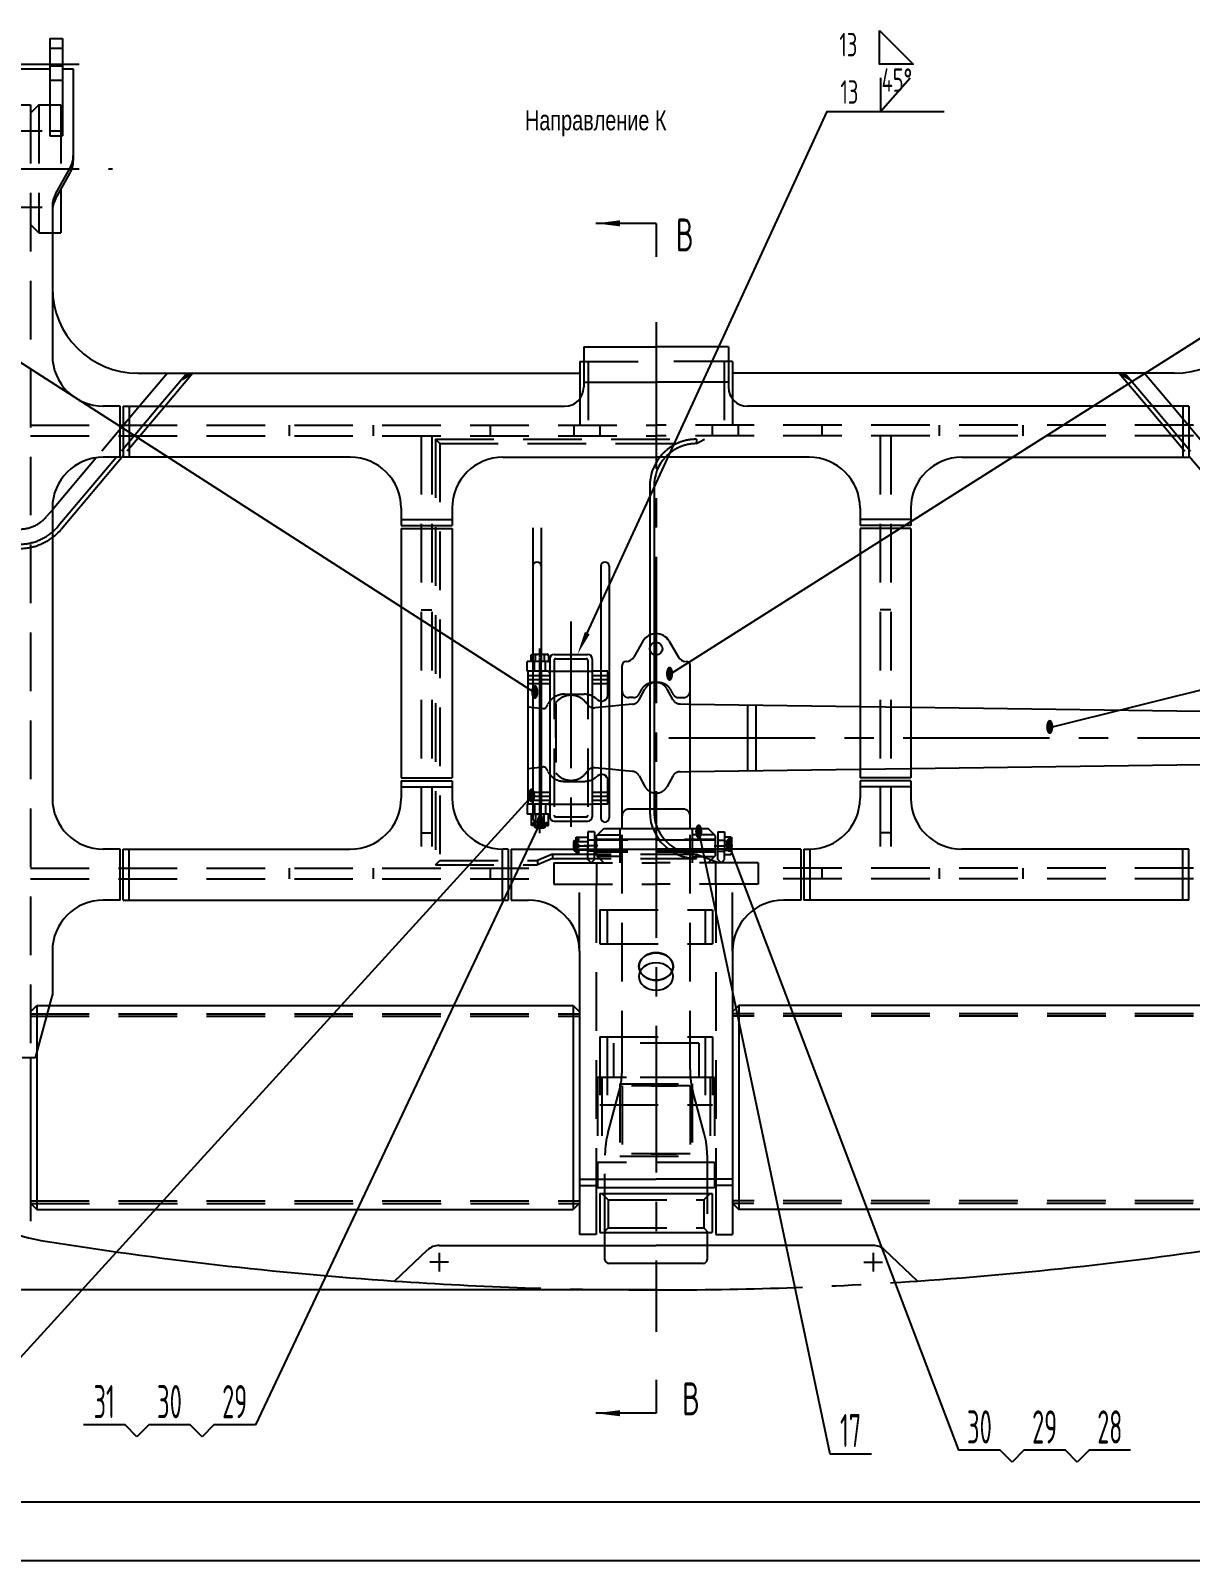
# Model space of a CAD drawing. Header units: millimetres. Extents: x 0 to 14700, y 0 to 10395.
# Drawn here: x 2616 to 6079, y 0 to 4566 of the extents above; entities that cross this region are included whole.
import ezdxf
from ezdxf.enums import TextEntityAlignment as Align

# ---------------------------------------------------------------- set-up
doc = ezdxf.new("R2010")
doc.units = ezdxf.units.MM
doc.header["$LTSCALE"] = 350
for name, pattern in [('F', [0.75, 0.5, -0.25]), ('G', [2, 1.25, -0.25, 0.25, -0.25]), ('K', [2.5, 1.25, -0.25, 0.25, -0.25, 0.25, -0.25])]:
    doc.linetypes.add(name, pattern=pattern)
for name, color, linetype in [('01', 7, 'Continuous'), ('02', 1, 'Continuous'), ('04', 2, 'F'), ('05', 4, 'G'), ('07', 6, 'K'), ('08', 1, 'Continuous'), ('11', 3, 'Continuous'), ('13', 3, 'Continuous')]:
    doc.layers.add(name, color=color, linetype=linetype)
doc.styles.get("Standard").update_dxf_attribs({"font": 'isocp', "width": 0.707, "bigfont": 'intecad.shx'})
doc.dimstyles.new('INTE', dxfattribs={"dimscale": 35, "dimtxt": 3.5, "dimasz": 3, "dimexe": 3, "dimexo": 0, "dimgap": 1, "dimtad": 1, "dimdec": 3, "dimdsep": 46, "dimtxsty": 'Standard', "dimcen": 0, "dimclrd": 1, "dimclre": 1, "dimclrt": 3, "dimadec": 4, "dimazin": 0, "dimtfac": 1, "dimtdec": 3, "dimtmove": 0, "dimatfit": 0, "dimfxl": 1, "dimarcsym": 0})

# ---------------------------------------------------------------- blocks, each defined once
blk = doc.blocks.new('*U110', base_point=(2945.8, 4835.8))
at = {"layer": '01'}
blk.add_lwpolyline([(3851, 6556.2), (3851, 6456.2), (3939, 6556.2)], dxfattribs=at)
at = {"layer": '02'}
blk.add_lwpolyline([(2975, 4899.4), (3691, 6456.2), (4041, 6456.2)], dxfattribs=at)
blk.add_lwpolyline([(2945.8, 4835.8, 0, 16, 0), (2975, 4899.4, 16, 16, 0)], format="xyseb", dxfattribs=at)
at = {"layer": '13', "width": 0.707}
blk.add_text('13', height=70, dxfattribs=at).set_placement((3731, 6479.2))
blk = doc.blocks.new('*D113')
at = {"layer": '08', "color": 1, "lineweight": -2}
for p, q in [((2323.8, 4153.1), (1539.5, 4153.1)), ((1644.5, 912.1), (1644.5, 4048.1)), ((4483.6, 807.1), (1539.5, 807.1))]:
    blk.add_line(p, q, dxfattribs=at)
at = {"layer": '08', "color": 1}
for points in [[(1627, 4048.1), (1662, 4048.1), (1644.5, 4153.1)], [(1627, 912.1), (1662, 912.1), (1644.5, 807.1)]]:
    blk.add_solid(points, dxfattribs=at)
at = {"layer": 'Defpoints', "color": 0}
for p in [(1644.5, 4153.1), (2323.8, 4153.1), (4483.6, 807.1)]:
    blk.add_point(p, dxfattribs=at)
at = {"layer": '08', "color": 3, "insert": (1548.2, 2480.1), "char_height": 122.5, "attachment_point": 5, "rotation": 90}
blk.add_mtext('3346', dxfattribs=at)
blk = doc.blocks.new('*U127')
at = {"layer": '01'}
blk.add_lwpolyline([(25, 5), (415, 5)], dxfattribs=at)
at = {"layer": '02'}
blk.add_lwpolyline([(0, 0), (420, 0)], dxfattribs=at)

msp = doc.modelspace()

# ---------------------------------------------------------------- hatches: boundary and pattern name
at = {"layer": '02'}
for points in [[(3100.6303, 3543.0924), (3083.6213, 3543.0924), (3067.4661, 3523.9451)], [(5883.6213, 3543.0924), (5866.6122, 3543.0924), (5899.7764, 3523.9451)]]:
    msp.add_hatch(color=256, dxfattribs=at).paths.add_polyline_path(points)

# ---------------------------------------------------------------- linework, layer by layer
for p, q in [((4102.1213, 2256.5924), (4102.1213, 2653.5924)), ((4340.1213, 2583.518), (4340.1213, 2653.5924)), ((4102.6213, 2641.0924), (4166.1213, 2641.0924)), ((4102.6213, 2629.0924), (4166.1213, 2629.0924)), ((4102.6213, 2617.0924), (4166.1213, 2617.0924)), ((4293.1213, 2641.0924), (4340.1213, 2641.0924)), ((4293.1213, 2629.0924), (4340.1213, 2629.0924)), ((4293.1213, 2617.0924), (4340.1213, 2617.0924)), ((4293.1213, 2617.0924), (4340.1213, 2617.0924)), ((4102.6213, 2293.0924), (4166.1213, 2293.0924)), ((4293.1213, 2293.0924), (4340.1213, 2293.0924)), ((4340.1213, 2256.5924), (4340.1213, 2326.6668)), ((4102.6213, 2281.0924), (4166.1213, 2281.0924)), ((4102.6213, 2269.0924), (4166.1213, 2269.0924)), ((4293.1213, 2281.0924), (4340.1213, 2281.0924)), ((4293.1213, 2269.0924), (4340.1213, 2269.0924)), ((3835.6213, 940.0924), (4483.6213, 940.0924)), ((5131.6213, 940.0924), (4483.6213, 940.0924))]:
    msp.add_line(p, q)
for centre in [(4137.1213, 2195.5924), (4247.6213, 2133.0924)]:
    msp.add_circle(centre, 3.5)
at = {"layer": '01', "color": 7, "linetype": 'Continuous'}
for p, q in [((2673.6213, 4541.7924), (2673.6213, 4251.6147)), ((2711.6213, 4541.7924), (2711.6213, 4251.6147)), ((2508.6213, 4451.4147), (2673.6213, 4451.4147)), ((2711.6213, 4451.4147), (2743.6213, 4451.4147)), ((2743.6213, 4451.4147), (2743.6213, 4177.9801)), ((2690.6627, 4077.8483), (2734.0798, 4156.1119)), ((2690.6627, 4062.8483), (2734.0798, 4141.1119)), ((2706.1213, 4090.7138), (2706.1213, 3962.0924)), ((2681.1213, 4040.9801), (2681.1213, 3596.5924)), ((2681.1213, 3962.0924), (2706.1213, 3962.0924)), ((4267.5592, 3622.2482), (4267.5592, 3501.5924)), ((4267.5592, 3622.2482), (4483.6213, 3622.2482)), ((4699.6834, 3622.2482), (4483.6213, 3622.2482)), ((4699.6834, 3622.2482), (4699.6834, 3501.5924)), ((4255.6213, 3578.0924), (4267.6213, 3578.0924)), ((4255.6213, 3578.0924), (4255.6213, 3466.6867)), ((4711.6213, 3578.0924), (4699.6213, 3578.0924)), ((4711.6213, 3578.0924), (4711.6213, 3466.6867)), ((2936.1213, 3543.0924), (4255.6213, 3543.0924)), ((3100.6303, 3543.0924), (3067.4661, 3523.9451)), ((4267.5592, 3516.5924), (4483.6213, 3516.5924)), ((4699.6834, 3516.5924), (4483.6213, 3516.5924)), ((6031.1213, 3543.0924), (4711.6213, 3543.0924)), ((5866.6122, 3543.0924), (5899.7764, 3523.9451)), ((2883.6213, 3444.5924), (2833.1213, 3444.5924)), ((2883.6213, 3292.5924), (2883.6213, 3444.5924)), ((2892.6213, 3444.5924), (2892.6213, 3292.5924)), ((2892.6213, 3444.5924), (4210.5592, 3444.5924)), ((2910.6213, 3444.5924), (2910.6213, 3292.5924)), ((6074.6213, 3444.5924), (4756.6834, 3444.5924)), ((6056.6213, 3444.5924), (6056.6213, 3292.5924)), ((6074.6213, 3444.5924), (6074.6213, 3292.5924)), ((2883.6213, 3292.5924), (2833.1213, 3292.5924)), ((4026.6213, 3292.5924), (4483.6213, 3292.5924)), ((4940.6213, 3292.5924), (4483.6213, 3292.5924)), ((4464.6213, 3206.0924), (4464.6213, 2235.0924)), ((4477.6213, 3206.0924), (4477.6213, 2235.0924)), ((3722.6213, 3140.5924), (3722.6213, 3088.5924)), ((3722.6213, 3106.5924), (3874.6213, 3106.5924)), ((3874.6213, 3140.5924), (3874.6213, 3088.5924)), ((5092.6213, 3140.5924), (5092.6213, 3088.5924)), ((5244.6213, 3106.5924), (5092.6213, 3106.5924)), ((5244.6213, 3140.5924), (5244.6213, 3088.5924)), ((3722.6213, 3088.5924), (3874.6213, 3088.5924)), ((3722.6213, 3079.5924), (3874.6213, 3079.5924)), ((3722.6213, 3079.5924), (3722.6213, 2335.5924)), ((3874.6213, 3079.5924), (3874.6213, 2335.5924)), ((4115.6213, 3082.0924), (4115.6213, 2704.3037)), ((4140.6213, 3082.0924), (4140.6213, 2704.5924)), ((5244.6213, 3088.5924), (5092.6213, 3088.5924)), ((5244.6213, 3079.5924), (5092.6213, 3079.5924)), ((5092.6213, 3079.5924), (5092.6213, 2335.5924)), ((5244.6213, 3079.5924), (5244.6213, 2335.5924)), ((4115.6213, 2967.0924), (4115.6213, 2682.5924)), ((4140.6213, 2967.0924), (4140.6213, 2682.5924)), ((4318.6213, 2967.0924), (4318.6213, 2216.0924)), ((4343.6213, 2967.0924), (4343.6213, 2216.0924)), ((4110.5632, 2701.3834), (4116.1213, 2704.5924)), ((4110.5632, 2682.5924), (4110.5632, 2701.3834)), ((4116.1213, 2704.5924), (4130.1213, 2704.5924)), ((4123.8422, 2682.5924), (4123.8422, 2701.3834)), ((4126.6213, 2704.5924), (4158.1213, 2704.5924)), ((4150.4003, 2682.5924), (4150.4003, 2701.3834)), ((4163.6794, 2701.3834), (4158.1213, 2704.5924)), ((4163.6794, 2683.7613), (4163.6794, 2701.3834)), ((4115.6213, 2653.5924), (4115.6213, 2256.5924)), ((4140.6213, 2653.5924), (4140.6213, 2256.5924)), ((4382.1213, 2184.0924), (4382.1213, 2671.0924)), ((4585.1213, 2184.0924), (4585.1213, 2671.0924)), ((4343.6213, 2548.7326), (4300.866, 2544.6838)), ((4382.1213, 2552.3784), (4343.6213, 2548.7326)), ((3722.6213, 2335.5924), (3874.6213, 2335.5924)), ((4343.6213, 2361.4523), (4300.866, 2365.5011)), ((4382.1213, 2357.8064), (4343.6213, 2361.4523)), ((5244.6213, 2335.5924), (5092.6213, 2335.5924)), ((3722.6213, 2326.5924), (3722.6213, 2274.5924)), ((3722.6213, 2326.5924), (3874.6213, 2326.5924)), ((3722.6213, 2308.5924), (3874.6213, 2308.5924)), ((3874.6213, 2326.5924), (3874.6213, 2274.5924)), ((5092.6213, 2326.5924), (5092.6213, 2274.5924)), ((5244.6213, 2326.5924), (5092.6213, 2326.5924)), ((5244.6213, 2308.5924), (5092.6213, 2308.5924)), ((5244.6213, 2326.5924), (5244.6213, 2274.5924)), ((4111.6963, 2192.9924), (4111.6963, 2227.5924)), ((4130.1213, 2192.9924), (4111.6963, 2192.9924)), ((4115.6213, 2227.5924), (4115.6213, 2216.0924)), ((4116.3025, 2192.9924), (4116.3025, 2200.2425)), ((4118.0525, 2201.9925), (4118.0525, 2201.9925)), ((4119.8025, 2200.2425), (4119.8025, 2192.9924)), ((4122.1213, 2188.5924), (4122.1213, 2192.9924)), ((4124.4088, 2192.9924), (4124.4088, 2227.5924)), ((4140.6213, 2227.5924), (4140.6213, 2216.0924)), ((4152.1213, 2188.5924), (4152.1213, 2192.9924)), ((4318.6213, 2227.5924), (4318.6213, 2216.0924)), ((4343.6213, 2227.5924), (4343.6213, 2216.0924)), ((4130.1213, 2188.5924), (4122.1213, 2188.5924)), ((4125.1213, 2185.5924), (4122.1213, 2188.5924)), ((4130.1213, 2185.5924), (4125.1213, 2185.5924)), ((4152.1213, 2188.5924), (4126.6213, 2188.5924)), ((4149.1213, 2185.5924), (4126.6213, 2185.5924)), ((4240.6213, 2148.0924), (4245.0213, 2148.0924)), ((4240.6213, 2148.0924), (4240.6213, 2122.5924)), ((4375.6213, 2184.0924), (4375.6213, 2126.0924)), ((4591.6213, 2184.0924), (4591.6213, 2126.0924)), ((4687.6213, 2159.6505), (4706.4123, 2159.6505)), ((4687.6213, 2146.3715), (4706.4123, 2146.3715)), ((4706.4123, 2159.6505), (4709.6213, 2154.0924)), ((4709.6213, 2122.5924), (4709.6213, 2154.0924)), ((2883.6213, 2122.5924), (2833.1213, 2122.5924)), ((2883.6213, 1970.5924), (2883.6213, 2122.5924)), ((2892.6213, 1970.5924), (2892.6213, 2122.5924)), ((2892.6213, 2122.5924), (3570.6213, 2122.5924)), ((2910.6213, 1970.5924), (2910.6213, 2122.5924)), ((4024.1213, 2122.5924), (4024.1213, 1970.5924)), ((4042.1213, 2122.5924), (4026.6213, 2122.5924)), ((4042.1213, 2122.5924), (4042.1213, 1970.5924)), ((4051.1213, 2122.5924), (4051.1213, 1970.5924)), ((4051.1213, 2122.5924), (4483.6213, 2122.5924)), ((4237.6213, 2145.0924), (4237.6213, 2122.5924)), ((4916.1213, 2122.5924), (4483.6213, 2122.5924)), ((4916.1213, 2122.5924), (4916.1213, 1970.5924)), ((4925.1213, 2122.5924), (4940.6213, 2122.5924)), ((4925.1213, 2122.5924), (4925.1213, 1970.5924)), ((4943.1213, 2122.5924), (4943.1213, 1970.5924)), ((6074.6213, 2122.5924), (5396.6213, 2122.5924)), ((6056.6213, 1970.5924), (6056.6213, 2122.5924)), ((6074.6213, 1970.5924), (6074.6213, 2122.5924)), ((2883.6213, 1970.5924), (2833.1213, 1970.5924)), ((2892.6213, 1970.5924), (4042.1213, 1970.5924)), ((4051.1213, 1970.5924), (4103.1213, 1970.5924)), ((4916.1213, 1970.5924), (4864.1213, 1970.5924)), ((6074.6213, 1970.5924), (4925.1213, 1970.5924)), ((4255.1213, 1818.5924), (4255.1213, 973.0924)), ((4712.1213, 1818.5924), (4712.1213, 1137.5924)), ((4712.1213, 1818.5924), (4712.1213, 973.0924)), ((2616.1213, 1500.0924), (2616.1213, 1012.0924)), ((4255.1213, 1137.5924), (4483.6213, 1137.5924)), ((4255.1213, 1118.7924), (4305.1213, 1118.7924)), ((4305.1213, 1137.5924), (4305.1213, 973.0924)), ((4309.1213, 1137.5924), (4309.1213, 1111.6556)), ((4658.1213, 1111.6556), (4309.1213, 1111.6556)), ((4712.1213, 1137.5924), (4483.6213, 1137.5924)), ((4658.1213, 1137.5924), (4658.1213, 1111.6556)), ((4662.1213, 1137.5924), (4662.1213, 973.0924)), ((4712.1213, 1118.7924), (4662.1213, 1118.7924)), ((4331.1213, 898.0924), (4331.1213, 979.0924)), ((4636.1213, 979.0924), (4636.1213, 898.0924)), ((4624.1213, 886.0924), (4343.1213, 886.0924))]:
    msp.add_line(p, q, dxfattribs=at)
at = {"layer": '01'}
for p, q in [((2673.6213, 4541.7924), (2711.6213, 4541.7924)), ((2673.6213, 4266.365), (2711.6213, 4266.365)), ((2673.6213, 4251.6147), (2711.6213, 4251.6147)), ((4483.6213, 3990.4574), (4483.6213, 3890.4574)), ((3024.7439, 3543.0924), (2941.6367, 3444.5924)), ((3083.6213, 3543.0924), (3000.5141, 3444.5924)), ((3100.6303, 3543.0924), (3017.5231, 3444.5924)), ((5866.6122, 3543.0924), (5949.7194, 3444.5924)), ((5883.6213, 3543.0924), (5966.7284, 3444.5924)), ((5942.4987, 3543.0924), (6025.6059, 3444.5924)), ((2812.1654, 3291.1409), (2681.1213, 3135.8252)), ((2872.2675, 3292.5924), (2698.2663, 3086.3633)), ((2892.6213, 3296.5567), (2708.2022, 3077.9801)), ((3570.6213, 3292.5924), (2892.6213, 3292.5924)), ((5396.6213, 3292.5924), (6074.6213, 3292.5924)), ((6074.6213, 3296.5567), (6256.7886, 3080.649)), ((2681.1213, 3140.5924), (2681.1213, 2274.5924)), ((4444.6501, 2743.5924), (4416.9373, 2695.5924)), ((4522.5924, 2743.5924), (4550.3052, 2695.5924)), ((4179.1213, 2704.0924), (4280.1213, 2704.0924)), ((4179.1213, 2704.0924), (4280.1213, 2704.0924)), ((4160.1213, 2682.5924), (4099.1213, 2682.5924)), ((4099.1213, 2653.5924), (4099.1213, 2682.5924)), ((4160.1213, 2682.5924), (4099.1213, 2682.5924)), ((4099.1213, 2653.5924), (4099.1213, 2682.5924)), ((4160.1213, 2653.5924), (4099.1213, 2653.5924)), ((4160.1213, 2653.5924), (4099.1213, 2653.5924)), ((4166.1213, 2691.0924), (4166.1213, 2219.0924)), ((4166.1213, 2691.0924), (4166.1213, 2219.0924)), ((4293.1213, 2691.0924), (4293.1213, 2219.0924)), ((4293.1213, 2691.0924), (4293.1213, 2219.0924)), ((4340.1213, 2653.5924), (4293.1213, 2653.5924)), ((4585.1213, 2555.9538), (5092.6213, 2548.7748)), ((4756.6213, 2553.4031), (4756.6213, 2356.7818)), ((4781.6213, 2553.0339), (4781.6213, 2357.1509)), ((5244.6213, 2546.6246), (6286.1213, 2531.8917)), ((5244.6213, 2363.5602), (6286.1213, 2378.2932)), ((4585.1213, 2354.231), (5092.6213, 2361.41)), ((4160.1213, 2256.5924), (4099.1213, 2256.5924)), ((4099.1213, 2256.5924), (4099.1213, 2227.5924)), ((4160.1213, 2256.5924), (4099.1213, 2256.5924)), ((4099.1213, 2256.5924), (4099.1213, 2227.5924)), ((4340.1213, 2256.5924), (4293.1213, 2256.5924)), ((4160.1213, 2227.5924), (4099.1213, 2227.5924)), ((4160.1213, 2227.5924), (4099.1213, 2227.5924)), ((4111.6963, 2227.5924), (4137.1213, 2227.5924)), ((4133.6213, 2192.9924), (4126.6213, 2192.9924)), ((4133.6213, 2192.9924), (4133.6213, 2200.2424)), ((4135.3684, 2201.9924), (4137.1213, 2201.9925)), ((4162.5463, 2227.5924), (4137.1213, 2227.5924)), ((4138.8741, 2201.9924), (4137.1213, 2201.9925)), ((4140.6213, 2192.9924), (4140.6213, 2200.2424)), ((4140.6213, 2192.9924), (4162.5463, 2192.9924)), ((4149.8338, 2192.9924), (4149.8338, 2227.5924)), ((4154.44, 2200.2425), (4154.44, 2192.9924)), ((4156.19, 2201.9925), (4156.19, 2201.9925)), ((4157.94, 2192.9924), (4157.94, 2200.2425)), ((4162.5463, 2192.9924), (4162.5463, 2227.5924)), ((4179.1213, 2206.0924), (4280.1213, 2206.0924)), ((4179.1213, 2206.0924), (4280.1213, 2206.0924)), ((4152.1213, 2188.5924), (4149.1213, 2185.5924)), ((4240.6213, 2148.0924), (4237.6213, 2145.0924)), ((4245.0213, 2158.5174), (4279.6213, 2158.5174)), ((4245.0213, 2136.5924), (4245.0213, 2158.5174)), ((4245.0213, 2153.9112), (4252.2713, 2153.9112)), ((4252.2713, 2150.4112), (4245.0213, 2150.4112)), ((4254.0213, 2152.1612), (4254.0213, 2152.1612)), ((4279.6213, 2174.0924), (4279.6213, 2126.0924)), ((4279.6213, 2174.0924), (4279.6213, 2126.0924)), ((4279.6213, 2174.0924), (4279.6213, 2122.5924)), ((4299.6213, 2174.0924), (4279.6213, 2174.0924)), ((4299.6213, 2174.0924), (4279.6213, 2174.0924)), ((4299.6213, 2174.0924), (4279.6213, 2174.0924)), ((4279.6213, 2174.0924), (4279.6213, 2122.5924)), ((4299.6213, 2174.0924), (4279.6213, 2174.0924)), ((4279.6213, 2158.5174), (4279.6213, 2133.0924)), ((4299.6213, 2174.0924), (4299.6213, 2126.0924)), ((4299.6213, 2174.0924), (4299.6213, 2126.0924)), ((4299.6213, 2174.0924), (4299.6213, 2122.5924)), ((4299.6213, 2174.0924), (4299.6213, 2122.5924)), ((4305.6213, 2162.0924), (4327.6213, 2184.0924)), ((4305.6213, 2122.5924), (4305.6213, 2162.0924)), ((4308.6213, 2165.0924), (4375.6213, 2165.0924)), ((4327.6213, 2184.0924), (4639.6213, 2184.0924)), ((4658.6213, 2165.0924), (4591.6213, 2165.0924)), ((4661.6213, 2162.0924), (4639.6213, 2184.0924)), ((4661.6213, 2122.5924), (4661.6213, 2162.0924)), ((4667.6213, 2174.0924), (4687.6213, 2174.0924)), ((4667.6213, 2174.0924), (4667.6213, 2122.5924)), ((4667.6213, 2174.0924), (4667.6213, 2126.0924)), ((4667.6213, 2174.0924), (4687.6213, 2174.0924)), ((4667.6213, 2174.0924), (4667.6213, 2122.5924)), ((4667.6213, 2174.0924), (4687.6213, 2174.0924)), ((4667.6213, 2174.0924), (4667.6213, 2122.5924)), ((4667.6213, 2174.0924), (4687.6213, 2174.0924)), ((4687.6213, 2174.0924), (4687.6213, 2122.5924)), ((4687.6213, 2174.0924), (4687.6213, 2126.0924)), ((4687.6213, 2174.0924), (4687.6213, 2122.5924)), ((4687.6213, 2174.0924), (4687.6213, 2122.5924)), ((4245.0213, 2145.8049), (4279.6213, 2145.8049)), ((4245.0213, 2136.5924), (4252.2713, 2136.5924)), ((4245.0213, 2129.5924), (4245.0213, 2122.5924)), ((4245.0213, 2129.5924), (4252.2713, 2129.5924)), ((4254.0213, 2134.8453), (4254.0213, 2133.0924)), ((4254.0213, 2131.3395), (4254.0213, 2133.0924)), ((4279.6213, 2126.0924), (4279.6213, 2133.0924)), ((2681.1213, 1818.5924), (2681.1213, 1686.6949)), ((2631.1213, 1500.0924), (2681.1213, 1686.6949)), ((2664.8829, 1656.0924), (4236.1213, 1656.0924)), ((4236.1213, 1656.0924), (4255.1213, 1637.0924)), ((4236.1213, 1656.0924), (4236.1213, 1046.847)), ((4731.1213, 1656.0924), (4712.1213, 1637.0924)), ((6302.3597, 1656.0924), (4731.1213, 1656.0924)), ((4731.1213, 1656.0924), (4731.1213, 1046.847)), ((4255.1213, 1607.0924), (4255.1213, 1035.847)), ((2635.1213, 1545.0206), (2635.1213, 1046.847)), ((2631.1213, 1500.0924), (2591.1213, 1500.0924)), ((2616.1213, 1065.847), (2635.1213, 1046.847)), ((4255.1213, 1065.847), (4236.1213, 1046.847)), ((4315.6213, 1094.6924), (4315.6213, 979.0924)), ((4315.6213, 1094.6924), (4651.6213, 1094.6924)), ((4651.6213, 1094.6924), (4651.6213, 979.0924)), ((4712.1213, 1065.847), (4731.1213, 1046.847)), ((2635.1213, 1046.847), (4236.1213, 1046.847)), ((6332.1213, 1046.847), (4731.1213, 1046.847)), ((4305.1213, 973.0924), (4255.1213, 973.0924)), ((4315.6213, 979.0924), (4651.6213, 979.0924)), ((4662.1213, 973.0924), (4712.1213, 973.0924)), ((3702.6213, 833.7243), (3801.3816, 926.5293)), ((5264.6213, 833.7243), (5165.8609, 926.5293)), ((4483.6213, 539.2469), (4483.6213, 439.2469))]:
    msp.add_line(p, q, dxfattribs=at)
msp.add_lwpolyline([(5151.0079, 4565.7852), (5251.0079, 4465.7852), (5151.0079, 4465.7852)], close=True, dxfattribs=at)
msp.add_circle((4483.6213, 2721.0924), 19, dxfattribs=at)
at = {"layer": '01', "color": 7, "linetype": 'Continuous'}
for centre, radius, start, end in [((2667.6213, 4192.9801), 76, 330.9804969, 0), ((2667.6213, 4177.9801), 76, 330.9804969, 0), ((2757.1213, 4040.9801), 76, 150.9804969, 180), ((2757.1213, 4025.9801), 76, 150.9804969, 180), ((2936.1213, 3798.0924), 255, 180, 270), ((6031.1213, 3798.0924), 255, 270, 0), ((2833.1213, 3596.5924), 152, 180, 270), ((4210.5592, 3501.5924), 57, 270, 0), ((4756.6834, 3501.5924), 57, 180, 270), ((4026.6213, 3140.5924), 152, 90, 180), ((4940.6213, 3140.5924), 152, 0, 90), ((4269.1213, 2528.0924), 57, 46.8264489, 65.0989376), ((4321.1213, 2583.518), 19, 226.8264489, 0), ((4298.5091, 2569.5724), 25, 257.5544327, 275.4096049), ((4298.5091, 2340.6124), 25, 84.5903951, 102.4455673), ((4269.1213, 2382.0924), 57, 294.9010624, 313.1735511), ((4321.1213, 2326.6668), 19, 0, 133.1735511), ((2833.1213, 2274.5924), 152, 180, 270), ((3570.6213, 2274.5924), 152, 270, 0), ((4026.6213, 2274.5924), 152, 180, 270), ((4940.6213, 2274.5924), 152, 270, 0), ((5396.6213, 2274.5924), 152, 180, 270), ((4118.0525, 2200.2425), 1.75, 90, 180), ((4118.0525, 2200.2425), 1.75, 0, 90), ((4103.1213, 1818.5924), 152, 0, 90), ((4864.1213, 1818.5924), 152, 90, 180), ((2713.6213, 1364.7738), 415, 180, 260.782598), ((4483.6213, 12272.0924), 11465, 260.782598, 266.09396561), ((4483.6213, 12272.0924), 11465, 273.90603439, 279.217402), ((4343.1213, 898.0924), 12, 180, 270), ((4624.1213, 898.0924), 12, 270, 0)]:
    msp.add_arc(centre, radius, start, end, dxfattribs=at)
at = {"layer": '01'}
for centre, radius, start, end in [((2833.1213, 3140.5924), 152, 90, 180), ((3570.6213, 3140.5924), 152, 0, 90), ((4604.6213, 3206.0924), 140, 141.84018, 180), ((4604.6213, 3206.0924), 127, 137.0701543, 180), ((5396.6213, 3140.5924), 152, 90, 180), ((2583.6213, 3183.0924), 150, 310.5416019, 319.8447479), ((2583.6213, 3183.0924), 150, 310.5416019, 319.8447479), ((2583.6213, 3183.0924), 163, 306.7381956, 319.8447479), ((4128.1213, 2967.0924), 12.5, 0, 180), ((4331.1213, 2967.0924), 12.5, 0, 180), ((4483.6213, 2721.0924), 45, 30, 150), ((4179.1213, 2691.0924), 13, 90, 180), ((4179.1213, 2691.0924), 13, 90, 180), ((4280.1213, 2691.0924), 13, 0, 90), ((4280.1213, 2691.0924), 13, 0, 90), ((4395.2867, 2708.0924), 25, 270, 330), ((4571.9559, 2708.0924), 25, 210, 270), ((4160.1213, 2688.5924), 6, 270, 0), ((4160.1213, 2688.5924), 6, 270, 0), ((4160.1213, 2647.5924), 6, 0, 90), ((4160.1213, 2647.5924), 6, 0, 90), ((4394.1213, 2671.0924), 12, 90, 180), ((4573.1213, 2671.0924), 12, 0, 90), ((4160.1213, 2262.5924), 6, 270, 0), ((4160.1213, 2262.5924), 6, 270, 0), ((4128.1213, 2216.0924), 12.5, 180, 0), ((4135.3713, 2200.2424), 1.75, 90.0941098, 179.9998778), ((4138.8713, 2200.2424), 1.75, 0, 89.9058903), ((4156.19, 2200.2425), 1.75, 90, 180), ((4156.19, 2200.2425), 1.75, 0, 90), ((4160.1213, 2221.5924), 6, 0, 90), ((4160.1213, 2221.5924), 6, 0, 90), ((4179.1213, 2219.0924), 13, 180, 270), ((4179.1213, 2219.0924), 13, 180, 270), ((4280.1213, 2219.0924), 13, 270, 0), ((4280.1213, 2219.0924), 13, 270, 0), ((4331.1213, 2216.0924), 12.5, 180, 0), ((4604.6213, 2235.0924), 140, 180, 233.4725149), ((4604.6213, 2235.0924), 127, 180, 242.3534364), ((4252.2713, 2152.1612), 1.75, 0, 90), ((4252.2713, 2152.1612), 1.75, 270, 0), ((4252.2713, 2134.8424), 1.75, 0.0941097, 90), ((4252.2713, 2131.3424), 1.75, 270.0001222, 359.9058902), ((2833.1213, 1818.5924), 152, 90, 180), ((3835.6213, 890.0924), 50, 90, 133.2193561), ((5131.6213, 890.0924), 50, 46.7806439, 90)]:
    msp.add_arc(centre, radius, start, end, dxfattribs=at)
at = {"layer": '01', "extrusion": (0, 0, -1)}
msp.add_ellipse((4483.6213, 1742.5556), major_axis=(-51, 0), ratio=0.800588287, dxfattribs=at)
at = {"layer": '01'}
msp.add_ellipse((4483.6213, 1772.5164), major_axis=(51, 0), ratio=0.800588287, start_param=3.517262926, end_param=5.907515035, dxfattribs=at)
at = {"layer": '01', "extrusion": (0, 0, -1)}
msp.add_ellipse((4483.6213, 1772.5164), major_axis=(-51, 0), ratio=0.800588287, start_param=3.517262926, end_param=5.907515035, dxfattribs=at)
at = {"layer": '01', "color": 7, "linetype": 'Continuous'}
for points in [[(4123.8422, 2701.3834), (4117.2027, 2704.5924), (4113.3422, 2702.9879)], [(4150.4003, 2701.3834), (4157.0399, 2704.5924), (4160.9003, 2702.9879)], [(4706.4123, 2146.3715), (4709.6213, 2153.011), (4708.0168, 2156.8715)]]:
    msp.add_spline(points, degree=3, dxfattribs=at)
for points in [[(4126.6213, 2702.3761), (4125.6949, 2702.055), (4124.7686, 2701.7192), (4123.8422, 2701.3834)], [(4130.1213, 2703.4899), (4128.9546, 2703.1615), (4127.7879, 2702.7805), (4126.6213, 2702.3761)], [(4708.5187, 2126.0924), (4708.1904, 2124.9257), (4707.8093, 2123.7591), (4707.405, 2122.5924)]]:
    msp.add_open_spline(points, degree=3, dxfattribs=at)
for points in [[(4150.4003, 2701.3834), (4145.974, 2702.9879), (4139.2143, 2705.4382), (4132.4546, 2704.1465), (4130.1213, 2703.4899)], [(4706.4123, 2146.3715), (4708.0168, 2141.9451), (4710.4671, 2135.1854), (4709.1754, 2128.4257), (4708.5187, 2126.0924)]]:
    msp.add_open_spline(points, degree=3, knots=[0, 0, 0, 0, 13.661290974, 20.862784472, 20.862784472, 20.862784472, 20.862784472], dxfattribs=at)
at = {"layer": '02'}
for p, q in [((4524.0196, 2644.1298), (6791.2842, 4080.7602)), ((4483.6213, 3990.4574), (4303.6213, 3990.4574)), ((4121.6136, 2589.7517), (2119.8287, 3874.4768)), ((5659.0911, 2485.4151), (7109.8673, 2848.9709)), ((4112.2599, 2281.0924), (2418.9956, 422.9804)), ((4137.9977, 2201.9924), (3287.4909, 404.2992)), ((4611.0651, 2173.4676), (5002.4509, 317.9458)), ((4702.227, 2133.0924), (5387.1641, 328.7678)), ((4483.6213, 439.2469), (4303.6213, 439.2469)), ((2898.0695, 404.2992), (2774.0695, 404.2992)), ((2933.4249, 368.9438), (2898.0695, 404.2992)), ((2968.7802, 404.2992), (2933.4249, 368.9438)), ((3092.7802, 404.2992), (2968.7802, 404.2992)), ((3128.1356, 368.9438), (3092.7802, 404.2992)), ((3163.4909, 404.2992), (3128.1356, 368.9438)), ((3287.4909, 404.2992), (3163.4909, 404.2992)), ((5511.1641, 328.7678), (5387.1641, 328.7678)), ((5546.5194, 293.4125), (5511.1641, 328.7678)), ((5581.8747, 328.7678), (5546.5194, 293.4125)), ((5705.8747, 328.7678), (5581.8747, 328.7678)), ((5741.2301, 293.4125), (5705.8747, 328.7678)), ((5776.5854, 328.7678), (5741.2301, 293.4125)), ((5900.5854, 328.7678), (5776.5854, 328.7678)), ((5002.4509, 317.9458), (5126.4509, 317.9458))]:
    msp.add_line(p, q, dxfattribs=at)
at = {"layer": '02', "color": 1, "linetype": 'Continuous'}
for p, q in [((4123.9213, 2186.7924), (4123.9213, 2192.9924)), ((4150.3213, 2186.7924), (4150.3213, 2192.9924)), ((4238.8213, 2146.2924), (4245.0213, 2146.2924))]:
    msp.add_line(p, q, dxfattribs=at)
at = {"layer": '02'}
for points in [[(4303.6213, 3990.4574, 0, 18, 0), (4375.6213, 3990.4574, 0, 0, 0)], [(4303.6213, 439.2469, 0, 18, 0), (4375.6213, 439.2469, 0, 0, 0)]]:
    msp.add_lwpolyline(points, format="xyseb", dxfattribs=at)
at = {"layer": '04', "color": 2, "linetype": 'F'}
for p, q in [((2673.6213, 4513.3924), (2711.6213, 4513.3924)), ((2673.6213, 4460.1457), (2711.6213, 4460.1457)), ((2673.6213, 4418.1924), (2711.6213, 4418.1924)), ((2566.1213, 4344.0924), (2616.1213, 4344.0924)), ((2641.1213, 4344.0924), (2616.1213, 4319.0924)), ((2616.1213, 4344.0924), (2616.1213, 1500.0924)), ((2641.1213, 4344.0924), (2706.1213, 4344.0924)), ((2641.1213, 4344.0924), (2641.1213, 3962.0924)), ((2706.1213, 4344.0924), (2706.1213, 4090.7138)), ((2476.1213, 4267.0924), (2706.1213, 4267.0924)), ((2476.1213, 4039.0924), (2706.1213, 4039.0924)), ((2641.1213, 3962.0924), (2616.1213, 3987.0924)), ((2641.1213, 3962.0924), (2681.1213, 3962.0924)), ((4255.6213, 3578.0924), (4483.6213, 3578.0924)), ((4280.6213, 3578.0924), (4280.6213, 3388.0924)), ((4711.6213, 3578.0924), (4483.6213, 3578.0924)), ((4686.6213, 3578.0924), (4686.6213, 3388.0924)), ((2941.6367, 3444.5924), (2812.1654, 3291.1409)), ((3000.5141, 3444.5924), (2872.2675, 3292.5924)), ((3017.5231, 3444.5924), (2892.6213, 3296.5567)), ((4255.6213, 3466.6867), (4255.6213, 3388.0924)), ((4711.6213, 3466.6867), (4711.6213, 3388.0924)), ((5949.7194, 3444.5924), (6074.6213, 3296.5567)), ((5966.7284, 3444.5924), (6094.9751, 3292.5924)), ((6025.6059, 3444.5924), (6155.0771, 3291.1409)), ((2616.1213, 3388.0924), (4483.6213, 3388.0924)), ((6351.1213, 3388.0924), (4483.6213, 3388.0924)), ((2616.1213, 3356.0924), (4483.6213, 3356.0924)), ((3782.6213, 3356.0924), (3782.6213, 2066.0924)), ((3814.6213, 3356.0924), (3814.6213, 2066.0924)), ((3824.6213, 3346.0924), (3837.6213, 3333.0924)), ((3824.6213, 3346.0924), (4604.6213, 3346.0924)), ((3824.6213, 3346.0924), (3824.6213, 2076.0924)), ((3837.6213, 3333.0924), (4604.6213, 3333.0924)), ((3837.6213, 3333.0924), (3837.6213, 2089.0924)), ((6351.1213, 3356.0924), (4483.6213, 3356.0924)), ((4604.6213, 3346.0924), (4604.6213, 3333.0924)), ((4604.6213, 3333.0924), (4628.5377, 3346.0924)), ((5152.6213, 3356.0924), (5152.6213, 2066.0924)), ((5184.6213, 3356.0924), (5184.6213, 2066.0924)), ((2681.1213, 3135.8252), (2663.8728, 3115.382)), ((3782.6213, 2837.0924), (3814.6213, 2837.0924)), ((5184.6213, 2837.0924), (5152.6213, 2837.0924)), ((4115.6213, 2682.5924), (4115.6213, 2653.5924)), ((4121.1213, 2653.5924), (4121.1213, 2682.5924)), ((4140.6213, 2653.5924), (4140.6213, 2682.5924)), ((4153.1213, 2653.5924), (4153.1213, 2682.5924)), ((4160.1213, 2653.5924), (4293.1213, 2653.5924)), ((4160.1213, 2653.5924), (4293.1213, 2653.5924)), ((4179.1213, 2686.0924), (4179.1213, 2224.0924)), ((4179.1213, 2686.0924), (4179.1213, 2224.0924)), ((4184.1213, 2691.0924), (4275.1213, 2691.0924)), ((4184.1213, 2691.0924), (4275.1213, 2691.0924)), ((4280.1213, 2686.0924), (4280.1213, 2224.0924)), ((4280.1213, 2686.0924), (4280.1213, 2224.0924)), ((4489.6213, 2620.0924), (4477.6213, 2620.0924)), ((4184.6213, 2455.0924), (4184.6213, 2560.0781)), ((4210.1213, 2585.0924), (4269.1213, 2585.0924)), ((4415.7747, 2575.0924), (4402.1213, 2575.0924)), ((4432.9699, 2568.3275), (4450.1988, 2600.1739)), ((4533.6504, 2569.4777), (4517.0437, 2600.1739)), ((4551.4679, 2575.0924), (4565.1213, 2575.0924)), ((4102.1213, 2547.0924), (4146.4674, 2542.1651)), ((4184.6213, 2556.5924), (4184.6213, 2350.1067)), ((4413.3384, 2555.3346), (4382.1213, 2552.3784)), ((4555.2697, 2556.3761), (4585.1213, 2555.9538)), ((5092.6213, 2548.7748), (5244.6213, 2546.6246)), ((4102.1213, 2363.0924), (4146.4674, 2368.0198)), ((4413.3384, 2354.8503), (4382.1213, 2357.8064)), ((4432.9699, 2341.8573), (4450.1988, 2310.0109)), ((4533.6504, 2340.7072), (4517.0437, 2310.0109)), ((4555.2697, 2353.8087), (4585.1213, 2354.231)), ((5092.6213, 2361.41), (5244.6213, 2363.5602)), ((4210.1213, 2325.0924), (4269.1213, 2325.0924)), ((4115.6213, 2256.5924), (4115.6213, 2227.5924)), ((4121.1213, 2256.5924), (4121.1213, 2227.5924)), ((4140.6213, 2227.5924), (4140.6213, 2256.5924)), ((4153.1213, 2256.5924), (4153.1213, 2227.5924)), ((4160.1213, 2256.5924), (4293.1213, 2256.5924)), ((4160.1213, 2256.5924), (4293.1213, 2256.5924)), ((4565.1213, 2242.0924), (4402.1213, 2242.0924)), ((4184.1213, 2219.0924), (4275.1213, 2219.0924)), ((4184.1213, 2219.0924), (4275.1213, 2219.0924)), ((3782.6213, 2171.0924), (3814.6213, 2171.0924)), ((4299.6213, 2149.0924), (4279.6213, 2149.0924)), ((4299.6213, 2149.0924), (4279.6213, 2149.0924)), ((4299.6213, 2149.0924), (4279.6213, 2149.0924)), ((4299.6213, 2149.0924), (4279.6213, 2149.0924)), ((4305.6213, 2152.0924), (4661.6213, 2152.0924)), ((4382.1213, 1465.3401), (4382.1213, 2184.0924)), ((4585.1213, 1465.3401), (4585.1213, 2184.0924)), ((4667.6213, 2149.0924), (4687.6213, 2149.0924)), ((4667.6213, 2149.0924), (4687.6213, 2149.0924)), ((4667.6213, 2149.0924), (4687.6213, 2149.0924)), ((4667.6213, 2149.0924), (4687.6213, 2149.0924)), ((5184.6213, 2171.0924), (5152.6213, 2171.0924)), ((4174.6213, 2108.0924), (4129.6213, 2089.0924)), ((4174.6213, 2108.0924), (4174.6213, 2095.0924)), ((4174.6213, 2108.0924), (4604.6213, 2108.0924)), ((4237.6213, 2126.0924), (4237.6213, 2121.0924)), ((4237.6213, 2121.0924), (4240.6213, 2118.0924)), ((4238.8213, 2119.8924), (4245.0213, 2119.8924)), ((4240.6213, 2126.0924), (4240.6213, 2118.0924)), ((4240.6213, 2118.0924), (4245.0213, 2118.0924)), ((4245.0213, 2126.0924), (4245.0213, 2107.6674)), ((4245.0213, 2120.3799), (4279.6213, 2120.3799)), ((4252.2713, 2115.7737), (4245.0213, 2115.7737)), ((4245.0213, 2112.2737), (4252.2713, 2112.2737)), ((4245.0213, 2107.6674), (4279.6213, 2107.6674)), ((4254.0213, 2114.0237), (4254.0213, 2114.0237)), ((4279.6213, 2092.0924), (4279.6213, 2122.5924)), ((4279.6213, 2092.0924), (4279.6213, 2122.5924)), ((4279.6213, 2092.0924), (4279.6213, 2122.5924)), ((4279.6213, 2092.0924), (4279.6213, 2122.5924)), ((4299.6213, 2117.0924), (4279.6213, 2117.0924)), ((4299.6213, 2117.0924), (4279.6213, 2117.0924)), ((4299.6213, 2117.0924), (4279.6213, 2117.0924)), ((4299.6213, 2117.0924), (4279.6213, 2117.0924)), ((4299.6213, 2092.0924), (4299.6213, 2122.5924)), ((4299.6213, 2092.0924), (4299.6213, 2122.5924)), ((4299.6213, 2092.0924), (4299.6213, 2122.5924)), ((4299.6213, 2092.0924), (4299.6213, 2122.5924)), ((4305.6213, 2104.0924), (4305.6213, 2122.5924)), ((4661.6213, 2117.0924), (4305.6213, 2117.0924)), ((4661.6213, 2114.0924), (4305.6213, 2114.0924)), ((4305.6213, 2104.0924), (4327.6213, 2082.0924)), ((4375.6213, 2101.0924), (4308.6213, 2101.0924)), ((4375.6213, 2126.0924), (4375.6213, 2082.0924)), ((4591.6213, 2126.0924), (4591.6213, 2082.0924)), ((4591.6213, 2101.0924), (4658.6213, 2101.0924)), ((4604.6213, 2095.0924), (4604.6213, 2108.0924)), ((4604.6213, 2095.0924), (4604.6213, 2108.0924)), ((4604.6213, 2108.0924), (4671.8961, 2082.0924)), ((4661.6213, 2104.0924), (4639.6213, 2082.0924)), ((4661.6213, 2104.0924), (4661.6213, 2126.0924)), ((4667.6213, 2092.0924), (4667.6213, 2126.0924)), ((4667.6213, 2092.0924), (4667.6213, 2126.0924)), ((4667.6213, 2092.0924), (4667.6213, 2122.5924)), ((4667.6213, 2092.0924), (4667.6213, 2122.5924)), ((4667.6213, 2117.0924), (4687.6213, 2117.0924)), ((4667.6213, 2117.0924), (4687.6213, 2117.0924)), ((4667.6213, 2117.0924), (4687.6213, 2117.0924)), ((4667.6213, 2117.0924), (4687.6213, 2117.0924)), ((4687.6213, 2092.0924), (4687.6213, 2126.0924)), ((4687.6213, 2092.0924), (4687.6213, 2126.0924)), ((4687.6213, 2092.0924), (4687.6213, 2122.5924)), ((4687.6213, 2092.0924), (4687.6213, 2122.5924)), ((4687.6213, 2119.8134), (4706.4123, 2119.8134)), ((4687.6213, 2106.5343), (4706.4123, 2106.5343)), ((4706.4123, 2106.5343), (4709.6213, 2112.0924)), ((4709.6213, 2112.0924), (4709.6213, 2126.0924)), ((2616.1213, 2066.0924), (4178.6213, 2066.0924)), ((3824.6213, 2076.0924), (3837.6213, 2089.0924)), ((3824.6213, 2076.0924), (4129.6213, 2076.0924)), ((3837.6213, 2089.0924), (4129.6213, 2089.0924)), ((4174.6213, 2095.0924), (4129.6213, 2076.0924)), ((4129.6213, 2089.0924), (4129.6213, 2076.0924)), ((4174.6213, 2095.0924), (4604.6213, 2095.0924)), ((4178.6213, 2082.0924), (4178.6213, 2018.0924)), ((4178.6213, 2082.0924), (4483.6213, 2082.0924)), ((4289.6213, 2082.0924), (4279.6213, 2092.0924)), ((4289.6213, 2082.0924), (4279.6213, 2092.0924)), ((4289.6213, 2082.0924), (4279.6213, 2092.0924)), ((4289.6213, 2082.0924), (4279.6213, 2092.0924)), ((4289.6213, 2082.0924), (4299.6213, 2092.0924)), ((4289.6213, 2082.0924), (4299.6213, 2092.0924)), ((4289.6213, 2082.0924), (4299.6213, 2092.0924)), ((4289.6213, 2082.0924), (4299.6213, 2092.0924)), ((4788.6213, 2082.0924), (4483.6213, 2082.0924)), ((4677.6213, 2082.0924), (4667.6213, 2092.0924)), ((4677.6213, 2082.0924), (4667.6213, 2092.0924)), ((4677.6213, 2082.0924), (4667.6213, 2092.0924)), ((4677.6213, 2082.0924), (4667.6213, 2092.0924)), ((4677.6213, 2082.0924), (4687.6213, 2092.0924)), ((4677.6213, 2082.0924), (4687.6213, 2092.0924)), ((4677.6213, 2082.0924), (4687.6213, 2092.0924)), ((4677.6213, 2082.0924), (4687.6213, 2092.0924)), ((4788.6213, 2082.0924), (4788.6213, 2018.0924)), ((6351.1213, 2066.0924), (4788.6213, 2066.0924)), ((2616.1213, 2034.0924), (4178.6213, 2034.0924)), ((4178.6213, 2018.0924), (4483.6213, 2018.0924)), ((4255.1213, 1818.5924), (4255.1213, 2018.0924)), ((4305.1213, 2018.0924), (4305.1213, 1137.5924)), ((4788.6213, 2018.0924), (4483.6213, 2018.0924)), ((4662.1213, 2018.0924), (4662.1213, 1137.5924)), ((4712.1213, 1818.5924), (4712.1213, 2018.0924)), ((6351.1213, 2034.0924), (4788.6213, 2034.0924)), ((4315.3713, 1942.0924), (4651.8713, 1942.0924)), ((4315.3713, 1942.0924), (4315.3713, 1840.0924)), ((4337.3713, 1942.0924), (4337.3713, 1840.0924)), ((4629.8713, 1942.0924), (4629.8713, 1840.0924)), ((4651.8713, 1942.0924), (4651.8713, 1840.0924)), ((4315.3713, 1840.0924), (4651.8713, 1840.0924)), ((2616.1213, 1637.0924), (2635.1213, 1656.0924)), ((2635.1213, 1656.0924), (2664.8829, 1656.0924)), ((2635.1213, 1656.0924), (2635.1213, 1545.0206)), ((2616.1213, 1631.0924), (4255.1213, 1631.0924)), ((2616.1213, 1624.0924), (4255.1213, 1624.0924)), ((6351.1213, 1631.0924), (4712.1213, 1631.0924)), ((6351.1213, 1624.0924), (4712.1213, 1624.0924)), ((4315.3713, 1563.0924), (4315.3713, 1360.0924)), ((4315.3713, 1563.0924), (4651.8713, 1563.0924)), ((4337.3713, 1563.0924), (4337.3713, 1360.0924)), ((4629.8713, 1563.0924), (4629.8713, 1360.0924)), ((4651.8713, 1563.0924), (4651.8713, 1360.0924)), ((4356.1213, 1543.6556), (4356.1213, 1441.6556)), ((4611.1213, 1543.6556), (4356.1213, 1543.6556)), ((4611.1213, 1543.6556), (4611.1213, 1441.6556)), ((4309.1213, 1441.6556), (4309.1213, 1187.6556)), ((4658.1213, 1441.6556), (4309.1213, 1441.6556)), ((4322.1213, 1441.6556), (4322.1213, 1187.6556)), ((4611.1213, 1441.6556), (4356.1213, 1441.6556)), ((4375.6213, 1422.6556), (4375.6213, 1206.6556)), ((4375.6213, 1422.6556), (4591.6213, 1422.6556)), ((4382.1213, 1416.1556), (4382.1213, 1213.1556)), ((4585.1213, 1416.1556), (4382.1213, 1416.1556)), ((4467.8904, 1416.1556), (4545.8904, 1416.1556)), ((4585.1213, 1416.1556), (4585.1213, 1213.1556)), ((4591.6213, 1422.6556), (4591.6213, 1206.6556)), ((4645.1213, 1441.6556), (4645.1213, 1187.6556)), ((4658.1213, 1441.6556), (4658.1213, 1187.6556)), ((4339.6398, 1273.884), (4373.6027, 1400.6354)), ((4627.6027, 1273.884), (4593.6398, 1400.6354)), ((4315.3713, 1360.0924), (4651.8713, 1360.0924)), ((4658.1213, 1187.6556), (4309.1213, 1187.6556)), ((4309.1213, 1187.6556), (4309.1213, 1137.5924)), ((4331.1213, 979.0924), (4331.1213, 1209.1793)), ((4375.6213, 1206.6556), (4591.6213, 1206.6556)), ((4585.1213, 1213.1556), (4382.1213, 1213.1556)), ((4467.8904, 1213.1556), (4545.8904, 1213.1556)), ((4636.1213, 1209.1793), (4636.1213, 979.0924)), ((4658.1213, 1187.6556), (4658.1213, 1137.5924)), ((2616.1213, 1073.0924), (4255.1213, 1073.0924)), ((2617.0068, 1064.9614), (4254.2357, 1064.9614)), ((4340.6213, 1075.6924), (4321.6213, 1094.6924)), ((4340.6213, 1075.6924), (4340.6213, 992.0924)), ((4340.6213, 1075.6924), (4626.6213, 1075.6924)), ((4626.6213, 1075.6924), (4645.6213, 1094.6924)), ((4626.6213, 1075.6924), (4626.6213, 992.0924)), ((6351.1213, 1073.0924), (4712.1213, 1073.0924)), ((6350.2357, 1064.9614), (4713.0068, 1064.9614)), ((4340.6213, 992.0924), (4327.6213, 979.0924)), ((4340.6213, 992.0924), (4626.6213, 992.0924)), ((4626.6213, 992.0924), (4639.6213, 979.0924))]:
    msp.add_line(p, q, dxfattribs=at)
at = {"layer": '04'}
for p, q in [((3388.6213, 3388.0924), (3388.6213, 3356.0924)), ((3638.6213, 3388.0924), (3638.6213, 3356.0924)), ((3988.6213, 3388.0924), (3988.6213, 3356.0924)), ((4238.6213, 3388.0924), (4238.6213, 3356.0924)), ((4316.1213, 3388.0924), (4316.1213, 3356.0924)), ((4651.1213, 3388.0924), (4651.1213, 3356.0924)), ((4728.6213, 3388.0924), (4728.6213, 3356.0924)), ((4978.6213, 3388.0924), (4978.6213, 3356.0924)), ((5328.6213, 3388.0924), (5328.6213, 3356.0924)), ((5578.6213, 3388.0924), (5578.6213, 3356.0924)), ((4661.6213, 2149.0924), (4305.6213, 2149.0924)), ((3388.6213, 2066.0924), (3388.6213, 2034.0924)), ((3638.6213, 2066.0924), (3638.6213, 2034.0924)), ((3988.6213, 2066.0924), (3988.6213, 2034.0924)), ((4305.6213, 2082.0924), (4305.6213, 2018.0924)), ((4661.6213, 2082.0924), (4661.6213, 2018.0924)), ((4978.6213, 2066.0924), (4978.6213, 2034.0924)), ((5328.6213, 2066.0924), (5328.6213, 2034.0924)), ((5578.6213, 2066.0924), (5578.6213, 2034.0924)), ((4658.1213, 1187.6556), (4309.1213, 1187.6556))]:
    msp.add_line(p, q, dxfattribs=at)
at = {"layer": '04', "color": 2, "linetype": 'F'}
for centre, radius, start, end in [((4604.6213, 3206.0924), 140, 90, 141.84018), ((4604.6213, 3206.0924), 127, 90, 137.0701543), ((2583.6213, 3183.0924), 105, 270, 319.8447479), ((2583.6213, 3183.0924), 150, 270, 310.5416019), ((2583.6213, 3183.0924), 163, 270, 306.7381956), ((4184.1213, 2686.0924), 5, 90, 180), ((4184.1213, 2686.0924), 5, 90, 180), ((4275.1213, 2686.0924), 5, 0, 90), ((4275.1213, 2686.0924), 5, 0, 90), ((4477.6213, 2575.0924), 45, 90, 162.0797869), ((4483.6213, 2582.0924), 38, 28.4133581, 151.5866419), ((4489.6213, 2575.0924), 45, 17.9202131, 90), ((4210.1213, 2528.0924), 57, 143.8055525, 149.9430481), ((4210.1213, 2528.0924), 57, 90, 143.8055525), ((4229.6213, 2525.0924), 57, 32.8498342, 142.1363536), ((4269.1213, 2528.0924), 57, 65.0989376, 90), ((4402.1213, 2595.0924), 20, 180, 270), ((4410.9815, 2580.2232), 25, 275.4096049, 331.5866419), ((4415.7747, 2595.0924), 20, 270, 342.0797869), ((4551.4679, 2595.0924), 20, 197.9202131, 270), ((4555.6388, 2581.3734), 25, 208.4133581, 269.1540613), ((4565.1213, 2595.0924), 20, 270, 0), ((4147.5717, 2552.1039), 10, 263.6598083, 338.9992321), ((4210.1213, 2528.0924), 57, 153.4046372, 158.9992321), ((4298.5091, 2569.5724), 25, 212.8498342, 257.5544327), ((4147.5717, 2358.0809), 10, 21.0007679, 96.3401917), ((4210.1213, 2382.0924), 57, 201.0007679, 206.5953628), ((4210.1213, 2382.0924), 57, 210.0569519, 216.1944475), ((4210.1213, 2382.0924), 57, 216.1944475, 270), ((4229.6213, 2385.0924), 57, 217.8636464, 327.1501658), ((4269.1213, 2382.0924), 57, 270, 294.9010624), ((4298.5091, 2340.6124), 25, 102.4455673, 147.1501658), ((4410.9815, 2329.9616), 25, 28.4133581, 84.5903951), ((4555.6388, 2328.8114), 25, 90.8459387, 151.5866419), ((4483.6213, 2328.0924), 38, 208.4133581, 331.5866419), ((4402.1213, 2222.0924), 20, 90, 180), ((4565.1213, 2222.0924), 20, 0, 90), ((4184.1213, 2224.0924), 5, 180, 270), ((4184.1213, 2224.0924), 5, 180, 270), ((4275.1213, 2224.0924), 5, 270, 0), ((4275.1213, 2224.0924), 5, 270, 0), ((4252.2713, 2114.0237), 1.75, 0, 90), ((4252.2713, 2114.0237), 1.75, 270, 0), ((4604.6213, 2235.0924), 140, 233.4725149, 270), ((4604.6213, 2235.0924), 127, 242.3534364, 270), ((4132.1213, 1465.3401), 250, 345, 0), ((4835.1213, 1465.3401), 250, 180, 195), ((4581.1213, 1209.1793), 250, 165, 180), ((4386.1213, 1209.1793), 250, 0, 15)]:
    msp.add_arc(centre, radius, start, end, dxfattribs=at)
msp.add_ellipse((4483.6213, 1772.5164), major_axis=(51, 0), ratio=0.800588287, start_param=-0.375670272, end_param=3.517262926, dxfattribs=at)
at = {"layer": '04', "color": 2, "linetype": 'F', "extrusion": (0, 0, -1)}
msp.add_ellipse((4483.6213, 1772.5164), major_axis=(-51, 0), ratio=0.800588287, start_param=-0.375670272, end_param=3.517262926, dxfattribs=at)
at = {"layer": '04', "color": 2, "linetype": 'F'}
msp.add_open_spline([(4707.405, 2122.5924), (4707.0839, 2121.6661), (4706.7481, 2120.7397), (4706.4123, 2119.8134)], degree=3, dxfattribs=at)
msp.add_spline([(4706.4123, 2119.8134), (4709.6213, 2113.1738), (4708.0168, 2109.3134)], degree=3, dxfattribs=at)
at = {"layer": '05', "color": 4, "linetype": 'G'}
for p, q in [((2431.3858, 4465.7924), (2760.8298, 4465.7924)), ((2323.7957, 4153.0924), (2861.027, 4153.0924)), ((4483.6213, 3695.4892), (4483.6213, 682.1566)), ((4229.6213, 2802.0741), (4229.6213, 2152.6404)), ((4229.6213, 2802.0741), (4229.6213, 2152.6404)), ((4137.1213, 2170.9057), (4137.1213, 2721.6221)), ((4137.1213, 2652.1908), (4137.1213, 2693.2877)), ((4137.1213, 2652.1908), (4137.1213, 2693.2877)), ((4521.3279, 2455.0924), (6622.6213, 2455.0924)), ((4137.1213, 2304.994), (4137.1213, 2263.8971)), ((4137.1213, 2304.994), (4137.1213, 2263.8971)), ((4145.3347, 2195.5924), (4128.1837, 2195.5924)), ((4247.6213, 2141.3058), (4247.6213, 2124.1548)), ((4310.0228, 2133.0924), (4268.926, 2133.0924)), ((4310.0228, 2133.0924), (4268.926, 2133.0924)), ((4310.0228, 2133.0924), (4268.926, 2133.0924)), ((4657.2197, 2133.0924), (4698.3165, 2133.0924)), ((4657.2197, 2133.0924), (4698.3165, 2133.0924)), ((4657.2197, 2133.0924), (4698.3165, 2133.0924))]:
    msp.add_line(p, q, dxfattribs=at)
at = {"layer": '05'}
for p, q in [((4137.1213, 2254.9795), (4137.1213, 2697.1981)), ((4137.1213, 2236.8257), (4137.1213, 2279.0256)), ((4241.8546, 2133.0924), (4284.0545, 2133.0924)), ((3835.6213, 917.9578), (3835.6213, 862.227)), ((5131.6213, 917.9578), (5131.6213, 862.227)), ((3863.4866, 890.0924), (3807.7559, 890.0924)), ((5103.7559, 890.0924), (5159.4866, 890.0924))]:
    msp.add_line(p, q, dxfattribs=at)
at = {"layer": '07', "color": 6, "linetype": 'K'}
for start, end in [(266.09396561, 270), (270, 273.90603439)]:
    msp.add_arc((4483.6213, 12272.0924), 11465, start, end, dxfattribs=at)

# ---------------------------------------------------------------- block references
at = {"layer": '01', "xscale": 35, "yscale": 35, "zscale": 35}
msp.add_blockref('*U127', (0, 0), dxfattribs=at)
at = {"layer": '02'}
msp.add_blockref('*U110', (4248.9626, 2704.0924), dxfattribs=at)

# ---------------------------------------------------------------- texts
at = {"layer": '01', "insert": (4092.3192, 4328.2766), "char_height": 60, "attachment_point": 1}
msp.add_mtext('{\\fArial|b0|i0|c204|p34;\\C3;Направление К}', dxfattribs=at)
at = {"layer": '02', "width": 0.605172}
for p, p2 in [((4512.0196, 2624.1298), (4536.0196, 2624.1298)), ((4109.6136, 2569.7517), (4133.6136, 2569.7517)), ((5647.0911, 2465.4151), (5671.0911, 2465.4151)), ((4100.2599, 2261.0924), (4124.2599, 2261.0924)), ((4125.9977, 2181.9924), (4149.9977, 2181.9924)), ((4599.0651, 2153.4676), (4623.0651, 2153.4676)), ((4690.227, 2113.0924), (4714.227, 2113.0924))]:
    msp.add_text('●', height=40, dxfattribs=at).set_placement(p, p2, align=Align.FIT)
at = {"layer": '11', "width": 0.707}
for p in [(4542.9817, 3877.675), (4561.594, 403.957)]:
    msp.add_text('B', height=98, dxfattribs=at).set_placement(p, align=Align.BOTTOM_LEFT)
at = {"layer": '11'}
for s, width, p, p2 in [('31', 0.606, (2804.5743, 424.2992), (2867.5648, 424.2992)), ('30', 0.600864, (2993.5802, 424.2992), (3067.9802, 424.2992)), ('29', 0.568672, (3188.2909, 424.2992), (3262.6909, 424.2992)), ('17', 0.606, (5032.9557, 337.9458), (5095.9462, 337.9458)), ('30', 0.600864, (5411.9641, 348.7678), (5486.3641, 348.7678)), ('29', 0.568672, (5606.6747, 348.7678), (5681.0747, 348.7678)), ('28', 0.601243, (5801.3854, 348.7678), (5875.7854, 348.7678))]:
    msp.add_text(s, height=98.99495, dxfattribs=dict(at, width=width)).set_placement(p, p2, align=Align.FIT)
at = {"layer": '13', "width": 0.707}
for s, p in [('13', (5031.0079, 4488.7852)), ('45%%d', (5157.0154, 4383.1749))]:
    msp.add_text(s, height=70, dxfattribs=at).set_placement(p)

# ---------------------------------------------------------------- dimensions: what is measured, and where the dimension line sits
at = {"layer": '08'}
dim = msp.add_linear_dim(base=(1644.4647, 4153.0924), p1=(4483.6213, 807.0924), p2=(2323.7957, 4153.0924), angle=90, dimstyle='INTE', dxfattribs=at)
dim.commit()
dim.dimension.update_dxf_attribs({"geometry": '*D113', "text_midpoint": (1548.2147, 2480.0924)})

doc.saveas('drawing.dxf')
